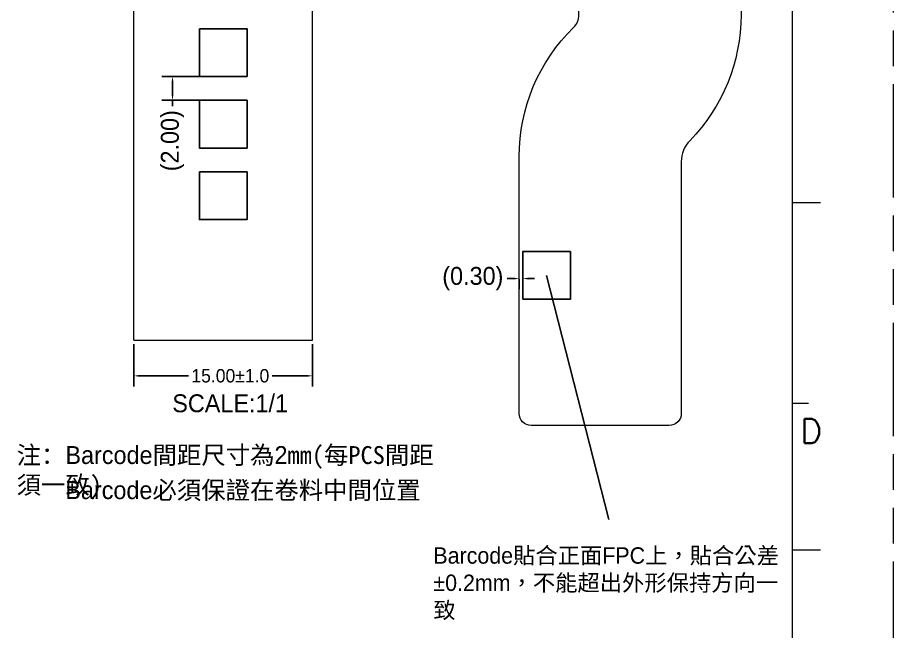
# Model space of a CAD drawing. Extents: x 2140 to 2416, y -42 to 153.
# Drawn here: x 2342.8 to 2416.3, y 1.1 to 52.6 of the extents above; entities that cross this region are included whole.
import ezdxf

# ---------------------------------------------------------------- set-up
doc = ezdxf.new("R2010")
doc.units = 0
doc.linetypes.add('PHANTOM', pattern=[29.5, 9.5, -1.5, 3, -1.5, 3, -1.5, 9.5])
doc.layers.get('0').update_dxf_attribs({"lineweight": 9})
doc.layers.get('Defpoints').update_dxf_attribs({"lineweight": 9})
doc.layers.add('0PAPERF', color=2, linetype='PHANTOM', lineweight=9, plot=False)
for name, color, linetype in [('barcode-t', 2, 'Continuous'), ('barcode-t_layer2', 2, 'Continuous'), ('barcodea-t_layer0', 1, 'Continuous')]:
    doc.layers.add(name, color=color, linetype=linetype)
for name, color, linetype, lineweight in [('備註', 1, 'Continuous', 9), ('尺寸', 3, 'Continuous', 9), ('尺寸線', 3, 'Continuous', 0)]:
    doc.layers.add(name, color=color, linetype=linetype, lineweight=lineweight)
doc.styles.add('SIMPLEX', font='simplex.shx')
doc.styles.get("Standard").update_dxf_attribs({"font": 'PMingLiU.ttf'})
doc.dimstyles.get("Standard").update_dxf_attribs({"dimscale": 5, "dimtxt": 0.3, "dimasz": 0.1, "dimexe": 0.18, "dimexo": 0.0625, "dimgap": 0.09, "dimtad": 0, "dimzin": 0, "dimdsep": 46, "dimtxsty": 'Standard', "dimcen": 0.09, "dimadec": 0, "dimazin": 0, "dimtfac": 1, "dimtdec": 4, "dimtofl": 0, "dimtmove": 0, "dimatfit": 3, "dimfxl": 1, "dimtolj": 1, "dimtzin": 0, "dimarcsym": 0})

# ---------------------------------------------------------------- blocks, each defined once
blk = doc.blocks.new('*D36')
at = {"layer": 'Defpoints', "color": 0, "linetype": 'Continuous'}
for p in [(2352.604, 25.54), (2367.604, 25.54), (2367.604, 22.563)]:
    blk.add_point(p, dxfattribs=at)
at = {"layer": '尺寸線', "color": 0, "lineweight": -2}
for p, q in [((2352.604, 25.228), (2352.604, 21.663)), ((2367.604, 25.228), (2367.604, 21.663)), ((2353.104, 22.563), (2357.182, 22.563)), ((2367.104, 22.563), (2364.225, 22.563))]:
    blk.add_line(p, q, dxfattribs=at)
at = {"layer": '尺寸線', "color": 0, "linetype": 'Continuous'}
for points in [[(2353.104, 22.646), (2353.104, 22.479), (2352.604, 22.563)], [(2367.104, 22.479), (2367.104, 22.646), (2367.604, 22.563)]]:
    blk.add_solid(points, dxfattribs=at)
at = {"layer": '尺寸線', "color": 0, "linetype": 'Continuous', "insert": (2360.704, 22.563), "char_height": 1.5, "attachment_point": 5}
blk.add_mtext('\\A1;{\\H0.75x;15.00%%P1.0}', dxfattribs=at)
blk = doc.blocks.new('*D39')
at = {"layer": 'Defpoints', "color": 0, "linetype": 'Continuous'}
for p in [(2360.104, 47.659), (2355.855, 45.659), (2360.104, 45.659)]:
    blk.add_point(p, dxfattribs=at)
at = {"layer": '尺寸線', "color": 0, "lineweight": -2}
for p, q in [((2359.791, 47.659), (2354.955, 47.659)), ((2355.855, 47.159), (2355.855, 46.159)), ((2359.791, 45.659), (2354.955, 45.659)), ((2355.855, 45.659), (2355.855, 45.159))]:
    blk.add_line(p, q, dxfattribs=at)
at = {"layer": '尺寸線', "color": 0, "linetype": 'Continuous'}
for points in [[(2355.938, 47.159), (2355.772, 47.159), (2355.855, 47.659)], [(2355.772, 46.159), (2355.938, 46.159), (2355.855, 45.659)]]:
    blk.add_solid(points, dxfattribs=at)
at = {"layer": '尺寸線', "color": 0, "linetype": 'Continuous', "insert": (2355.855, 42.272), "char_height": 1.5, "attachment_point": 5, "rotation": 90}
blk.add_mtext('\\A1;{(2.00)}', dxfattribs=at)
blk = doc.blocks.new('*D40')
at = {"layer": 'Defpoints', "color": 0, "linetype": 'Continuous'}
for p in [(2384.935, 30.98), (2385.235, 30.98), (2384.935, 30.716)]:
    blk.add_point(p, dxfattribs=at)
at = {"layer": '尺寸', "color": 0, "linetype": 'Continuous', "lineweight": -2}
for p, q in [((2384.435, 30.716), (2383.935, 30.716)), ((2384.935, 30.668), (2384.935, 29.816)), ((2385.235, 30.668), (2385.235, 29.816)), ((2385.735, 30.716), (2386.235, 30.716))]:
    blk.add_line(p, q, dxfattribs=at)
at = {"layer": '尺寸', "color": 0, "linetype": 'Continuous'}
for points in [[(2384.435, 30.633), (2384.435, 30.8), (2384.935, 30.716)], [(2385.735, 30.8), (2385.735, 30.633), (2385.235, 30.716)]]:
    blk.add_solid(points, dxfattribs=at)
at = {"layer": '尺寸', "color": 0, "linetype": 'Continuous', "insert": (2381.049, 30.716), "char_height": 1.5, "attachment_point": 5}
blk.add_mtext('\\A1;{(0.30)}', dxfattribs=at)

msp = doc.modelspace()

# ---------------------------------------------------------------- linework, layer by layer
for p, q in [((2407.862, -37.108), (2407.862, 142.522)), ((2407.862, 37.09), (2410.217, 37.09)), ((2352.604, 25.54), (2367.604, 25.54)), ((2407.862, 20.271), (2409.207, 20.271)), ((2407.862, 7.968), (2410.217, 7.968))]:
    msp.add_line(p, q)
at = {"ltscale": 0.1}
for p, q in [((2352.604, 25.54), (2352.604, 65.789)), ((2367.604, 25.54), (2367.604, 64.457))]:
    msp.add_line(p, q, dxfattribs=at)
at = {"linetype": 'Continuous'}
msp.add_lwpolyline([(2384.935, 19.407), (2384.935, 40.938, -0.202321), (2389.499, 51.755, 0.202214), (2389.952, 52.829), (2389.952, 58.329, 0.202309), (2389.498, 59.403, -0.202312), (2384.935, 70.219), (2384.935, 101.227, -0.414215), (2385.935, 102.227), (2397.535, 102.227, -0.414215), (2398.535, 101.227), (2398.535, 70.634, 0.196013), (2399.248, 68.886, -0.196007), (2403.552, 58.329), (2403.552, 52.829, -0.196007), (2399.248, 42.272, 0.196009), (2398.535, 40.524), (2398.535, 19.407, -0.414215), (2397.535, 18.407), (2385.935, 18.407, -0.414215)], format="xyb", close=True, dxfattribs=at)
at = {"layer": '0PAPERF'}
msp.add_line((2416.341, -42.49), (2416.341, 152.617), dxfattribs=at)
at = {"layer": 'barcode-t'}
for points in [[(2358.104, 51.659), (2362.104, 51.659), (2362.104, 47.659), (2358.104, 47.659)], [(2358.104, 45.659), (2362.104, 45.659), (2362.104, 41.659), (2358.104, 41.659)], [(2358.104, 39.659), (2362.104, 39.659), (2362.104, 35.659), (2358.104, 35.659)]]:
    msp.add_lwpolyline(points, close=True, dxfattribs=at)
at = {"layer": 'barcode-t_layer2', "linetype": 'Continuous'}
msp.add_line((2387.235, 30.98), (2392.464, 10.523), dxfattribs=at)
at = {"layer": 'barcodea-t_layer0', "linetype": 'Continuous'}
msp.add_lwpolyline([(2385.235, 28.98), (2385.235, 32.98), (2389.235, 32.98), (2389.235, 28.98)], close=True, dxfattribs=at)

# ---------------------------------------------------------------- texts
at = {"style": 'SIMPLEX'}
msp.add_text('D', height=2.045, dxfattribs=at).set_placement((2408.517, 16.907))
at = {"layer": 'barcode-t_layer2', "linetype": 'Continuous', "insert": (2377.742, 8.19), "char_height": 1.372, "width": 29.78688, "attachment_point": 1}
msp.add_mtext('{\\f新細明體|b0|i0|c136|p18;Barcode貼合正面FPC上，貼合公差%%P0.2mm，不能超出外形保持\\f新細明體|b0|i0|c136|p18;方向\\f新細明體|b0|i0|c136|p18;一致}', dxfattribs=at)
at = {"layer": '備註', "insert": (2355.836, 22.68), "char_height": 1, "width": 7.66745, "attachment_point": 1}
msp.add_mtext('{\\L\\P\\H1.5x;\\lSCALE:1/1}', dxfattribs=at)
at = {"layer": '備註', "ltscale": 2, "char_height": 1.5, "attachment_point": 1}
for s, insert, width in [('{\\fSimSun|b0|i0|c134|p2;注：}Barcode{\\fSimSun|b0|i0|c134|p2;間距尺寸\\fPMingLiU|b0|i0|c136|p2;為2\\fSimSun|b0|i0|c134|p2;mm(每PCS間距須一致)}', (2342.778, 16.674), 36.23138), ('{\\fSimSun|b0|i0|c134|p2;    }Barcode{\\fSimSun|b0|i0|c134|p2;必須保證在卷料中間位置}', (2342.778, 13.731), 33.34001)]:
    msp.add_mtext(s, dxfattribs=dict(at, insert=insert, width=width))

# ---------------------------------------------------------------- dimensions: what is measured, and where the dimension line sits
at = {"layer": '尺寸', "linetype": 'Continuous'}
dim = msp.add_linear_dim(base=(2384.935, 30.716), p1=(2385.235, 30.98), p2=(2384.935, 30.98), text='{(<>)}', dimstyle='Standard', dxfattribs=at)
dim.commit()
dim.dimension.update_dxf_attribs({"geometry": '*D40', "text_midpoint": (2381.049, 30.716)})
at = {"layer": '尺寸線'}
dim = msp.add_linear_dim(base=(2355.855, 45.659), p1=(2360.104, 47.659), p2=(2360.104, 45.659), angle=90, text='{(<>)}', dimstyle='Standard', dxfattribs=at)
dim.commit()
dim.dimension.update_dxf_attribs({"geometry": '*D39', "text_midpoint": (2355.855, 42.272)})
dim = msp.add_linear_dim(base=(2367.604, 22.563), p1=(2352.604, 25.54), p2=(2367.604, 25.54), text='{\\H0.75x;15.00%%P1.0}', dimstyle='Standard', dxfattribs=at)
dim.commit()
dim.dimension.update_dxf_attribs({"geometry": '*D36', "text_midpoint": (2360.704, 22.563), "dimtype": 160})

doc.saveas('drawing.dxf')
